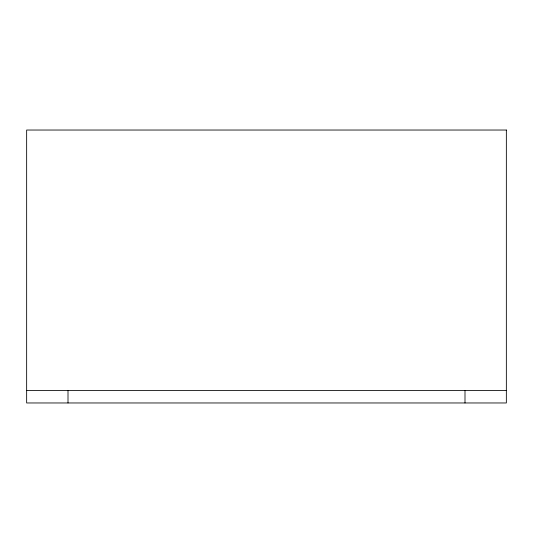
<?xml version="1.0" encoding="UTF-8"?>
<svg xmlns="http://www.w3.org/2000/svg" width="533" height="533" viewBox="0 0 533 533"><rect width="100%" height="100%" fill="white"/><g stroke="black" fill="none" stroke-linecap="round" stroke-linejoin="round"><path stroke-width="0.8" d="M26.65 390.562L506.35 390.562M464.996 390.562L464.996 402.968M68.004 390.562L68.004 402.968M506.35 130.032L26.65 130.032L26.65 402.968L506.35 402.968L506.35 130.032"/></g></svg>
